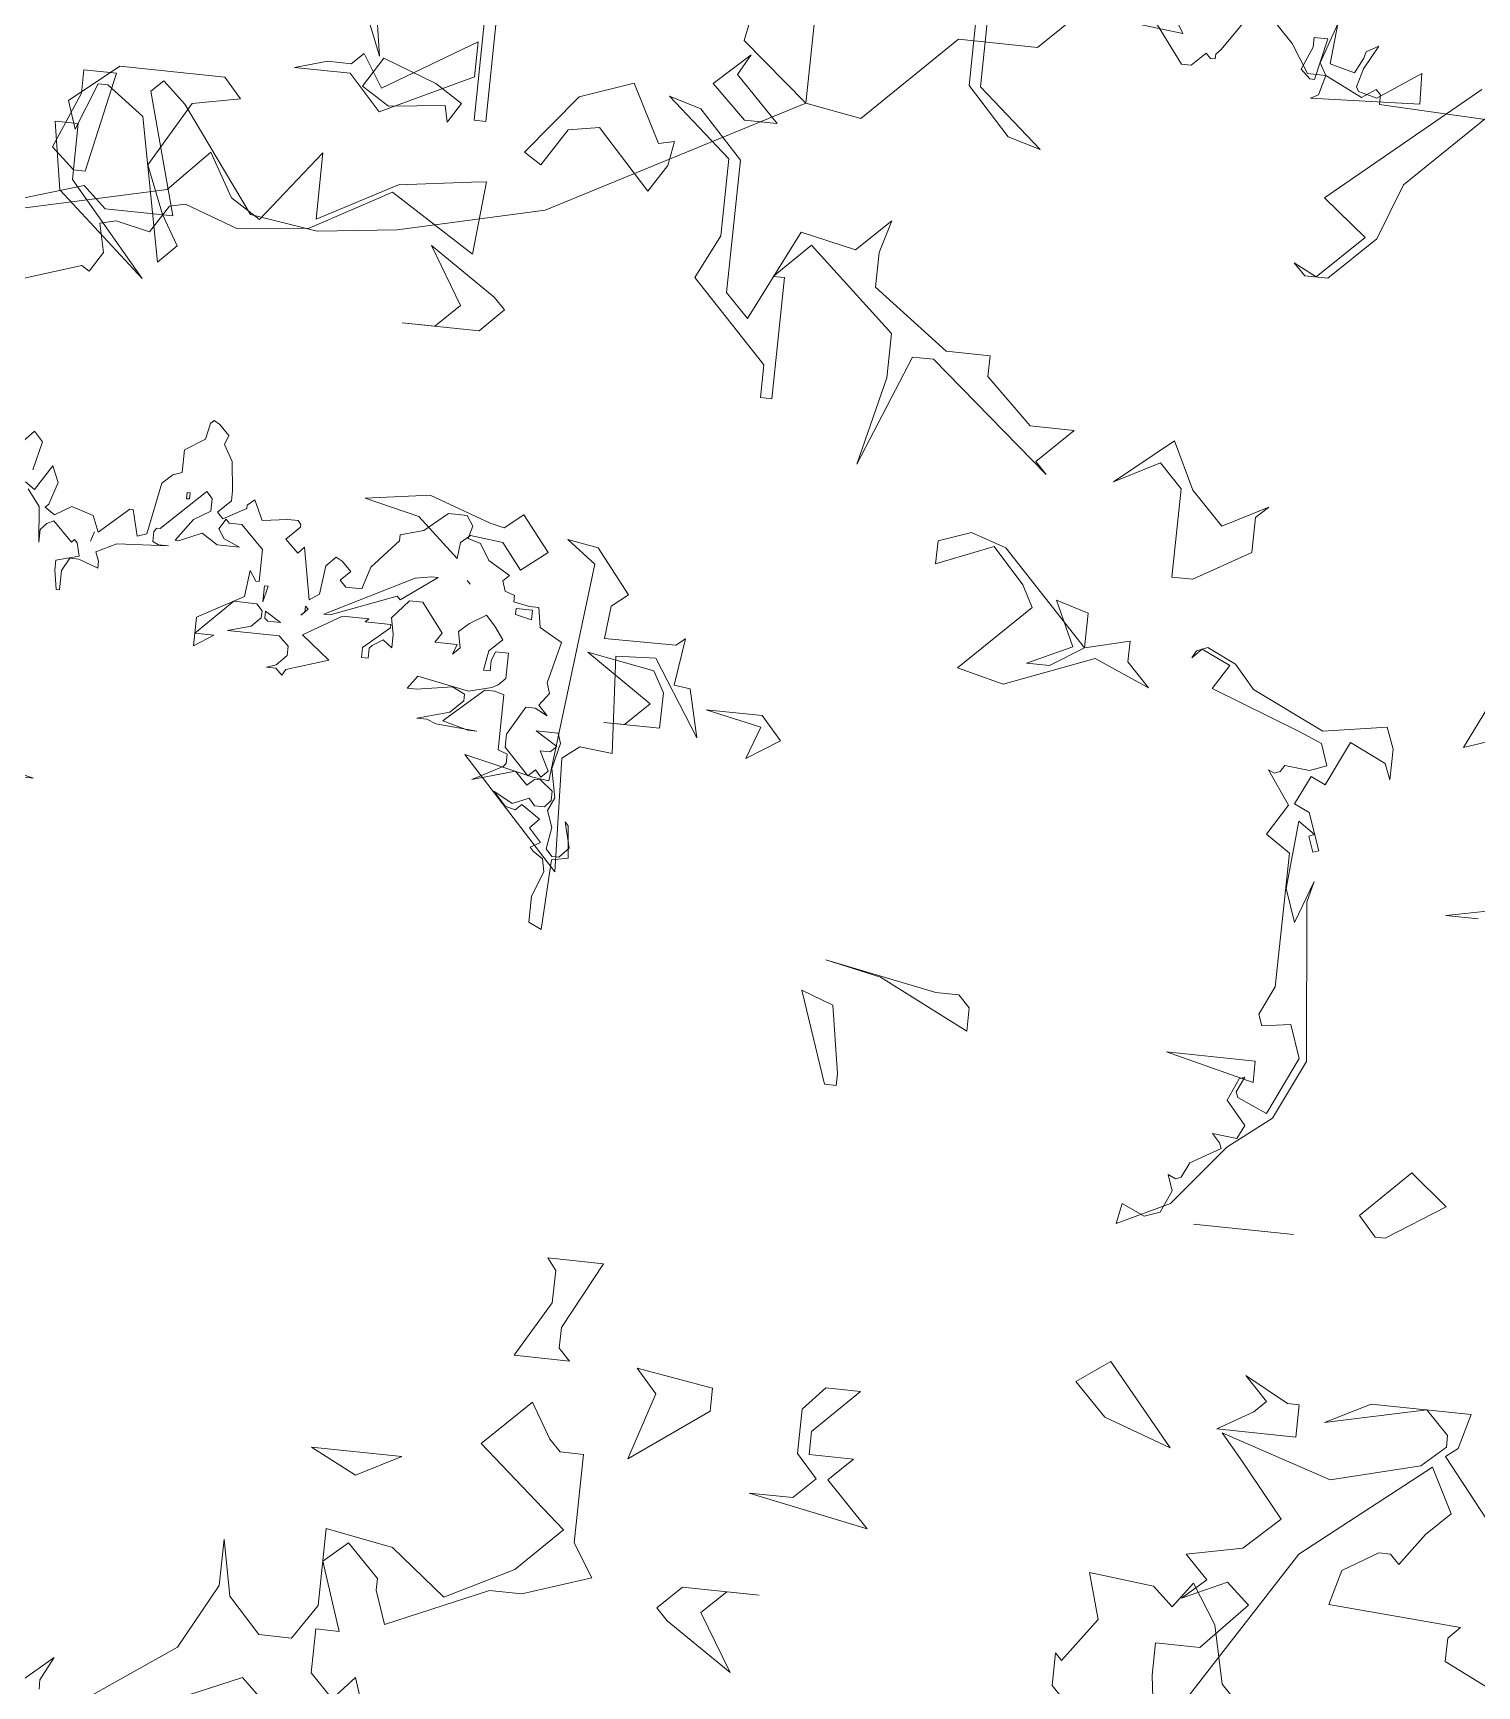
# Model space of a CAD drawing. Header units: metres. Extents: x 329311 to 330425, y 7396637 to 7397287.
# Drawn here: x 329866.143 to 329866.87, y 7397038.136 to 7397038.967 of the extents above; entities that cross this region are included whole.
import ezdxf

# ---------------------------------------------------------------- set-up
doc = ezdxf.new("R2010")
doc.units = ezdxf.units.M
doc.linetypes.add('CACHE2', pattern=[4.7625, 3.175, -1.5875])
doc.layers.get('0').update_dxf_attribs({"lineweight": 18})
doc.layers.add('ARBRE', color=251, linetype='Continuous', lineweight=13)
doc.layers.add('AXES+POTEAUX', color=6, linetype='CACHE2', lineweight=13)
doc.layers.add('VEGETAIS', color=3, linetype='Continuous')

# ---------------------------------------------------------------- blocks, each defined once
blk = doc.blocks.new('WMF26', base_point=(0, 0.0008))
at = {"color": 85}
for points in [[(7.3226, -0.1836), (7.3588, -0.2206), (7.4617, -0.1474), (7.7449, -0.2857), (7.8833, -0.2857), (8.0216, -0.4965), (8.1591, -0.6356)], [(8.4069, -0.6051), (8.5452, -0.3952), (8.5814, -0.3581), (8.5814, -0.3219), (8.6177, -0.3219), (8.6539, -0.3581), (8.756, -0.2569), (8.8292, -0.2569), (9.0688, -0.5689)], [(10.3277, -11.6096), (10.2264, -11.7108), (9.9786, -11.7108), (9.7028, -11.9875), (9.5274, -11.9578), (8.756, -12.3728), (8.3048, -12.4823), (8.0578, -12.5119), (7.8462, -12.4823), (7.6066, -12.162), (7.5342, -12.097), (7.4979, -12.1332), (7.6066, -12.5119), (7.395, -12.5119), (7.3226, -12.4461), (6.6606, -12.6568), (6.2095, -12.6857), (5.4018, -12.5119), (5.3005, -12.5119), (5.3005, -12.2345), (4.8123, -12.1983)], [(6.5223, -0.0815), (7.3226, -0.1111), (7.3226, -0.1836), (7.3226, -0.1836)]]:
    blk.add_lwpolyline(points, dxfattribs=at)
at = {"color": 63}
for points in [[(7.7449, -0.2857), (7.796, -0.3738), (7.6955, -0.6776), (7.7211, -0.3754), (7.5325, -0.326), (7.4749, -0.4438), (7.4617, -0.4932), (7.3736, -0.5442), (7.4699, -0.3623), (7.5062, -0.2231), (7.4881, -0.1918), (7.3481, -0.1548), (7.0303, -0.3746), (7.0221, -0.1433), (7.8404, -0.1029), (7.7836, -0.1358), (7.7449, -0.2857), (7.7449, -0.2857)], [(9.068, -3.2595), (9.068, -2.8446)], [(9.1042, -3.0191), (9.1042, -3.2595), (9.3084, -3.4341), (9.2055, -3.4052), (9.068, -3.2595), (9.068, -3.2595)], [(6.6754, -3.15), (6.5659, -3.0759), (6.5001, -3.0109), (6.6392, -3.1121), (6.7117, -3.1121), (6.7767, -3.0471), (6.6392, -2.9022), (6.6392, -2.6618), (6.7117, -2.7276), (6.8862, -2.6618), (6.6754, -2.8726), (6.85, -3.0471), (7.1991, -2.9746), (7.3374, -2.9746), (7.2641, -3.0759), (7.1991, -3.15), (7.2353, -3.36), (7.0904, -3.0109), (6.6754, -3.15), (6.6754, -3.15)], [(6.2531, -3.7461), (6.3255, -3.5715), (6.3255, -3.4983), (6.4276, -3.4983), (6.3618, -3.8111), (6.3255, -3.8111), (6.2531, -3.7461), (6.2531, -3.7461)], [(6.3255, -3.8408), (6.5734, -4.1248), (6.2893, -3.877), (6.2531, -3.6662), (6.3255, -3.6662), (6.3255, -3.8408), (6.3255, -3.8408)], [(7.4938, -4.1767), (7.5663, -4.1042), (7.4576, -3.9289), (7.6684, -4.068), (7.7046, -4.1042), (7.6321, -4.1767), (7.3917, -4.1767), (7.4938, -4.1767), (7.4938, -4.1767)], [(11.263, -8.0792), (11.0522, -7.9779), (11.0522, -7.9055), (11.0884, -7.8684), (10.6735, -7.8396), (10.7031, -7.7301), (10.8118, -7.6643), (10.848, -7.6643), (10.8768, -7.6939), (10.9501, -7.5918), (11.0226, -7.5193), (10.9501, -7.381), (10.564, -7.6939), (10.2157, -8.2546)], [(10.1787, -8.327), (10.1498, -8.1154), (10.1498, -8.0142), (10.2882, -8.0142), (10.4257, -7.8684), (10.3532, -7.8034), (10.2157, -7.8684), (10.2882, -7.8034), (10.2157, -7.7301), (10.3894, -7.6939), (10.4989, -7.5918), (10.3532, -7.4181), (10.2882, -7.344), (10.6372, -7.4543), (10.9131, -7.381), (10.9863, -7.3152), (10.9863, -7.2789), (10.9131, -7.2065), (10.601, -7.2789), (10.7393, -7.2065), (11.0522, -7.2065), (11.0226, -7.3152), (10.9863, -7.344), (11.4737, -7.9417)], [(10.9131, -5.671), (10.8118, -5.671), (10.9863, -5.634)], [(10.9131, -5.1103), (10.8118, -5.1465), (10.8768, -5.0091)], [(6.2078, -4.7217), (6.2893, -4.632), (6.3181, -4.6616), (6.2975, -4.7514)], [(6.2786, -4.7909), (6.3082, -4.8123), (6.3576, -4.7324), (6.3791, -4.7826), (6.3576, -4.8526), (6.3478, -4.8633), (6.3791, -4.8839), (6.4293, -4.8526), (6.4984, -4.8732), (6.519, -4.9234), (6.6096, -4.8419), (6.6203, -4.8419), (6.6409, -4.9234), (6.6705, -4.9127), (6.7001, -4.7514), (6.7314, -4.7217), (6.7602, -4.7118), (6.7602, -4.6402), (6.8212, -4.6007), (6.8319, -4.5505), (6.8418, -4.5398), (6.8607, -4.5505), (6.892, -4.5818), (6.8821, -4.6114), (6.9109, -4.6616), (6.9216, -4.7514), (6.9216, -4.7826), (6.8821, -4.8222), (6.901, -4.8419), (6.9718, -4.8016), (6.9718, -4.7909), (6.9932, -4.7719), (7.0229, -4.8337), (7.1019, -4.8222), (7.134, -4.8222), (7.1439, -4.8337), (7.1439, -4.8419), (7.1019, -4.8839), (7.1439, -4.9234), (7.1629, -4.9028), (7.1941, -5.0634), (7.2238, -5.0428), (7.2345, -4.9531), (7.2633, -4.9234), (7.2839, -4.9341), (7.3135, -4.9629), (7.2839, -4.9926), (7.3028, -5.0132), (7.353, -5.0132), (7.3744, -4.9424), (7.4543, -4.8526), (7.4543, -4.8337), (7.5259, -4.8123), (7.5967, -4.7514), (7.6552, -4.7514), (7.6766, -4.7826), (7.6659, -4.8222), (7.7054, -4.8337), (7.7367, -4.8839), (7.8059, -4.9234), (7.7869, -4.9424), (7.7976, -4.9737), (7.8273, -4.9844), (7.8273, -5.0033), (7.8775, -5.0132), (7.9071, -5.0132), (7.9178, -5.0741), (7.9886, -5.1136), (7.9574, -5.2437), (7.9681, -5.2758), (7.9384, -5.3153), (7.9681, -5.345), (7.9277, -5.326), (7.8989, -5.326), (7.8478, -5.4158), (7.8478, -5.4561), (7.9277, -5.5376), (7.9491, -5.5162), (7.9681, -5.5376), (7.9886, -5.5162), (7.9574, -5.4561), (7.9886, -5.4561), (8.0076, -5.4372), (7.9384, -5.3952), (8.0076, -5.3952), (8.0183, -5.4265), (7.9993, -5.5063), (8.0183, -5.5961), (7.9993, -5.6381), (8.0183, -5.6891), (8.0076, -5.7575), (8.0282, -5.7789), (8.0496, -5.7789), (8.0784, -5.7476), (8.0578, -5.6669), (8.0685, -5.6784), (8.0784, -5.7789), (8.0282, -5.7896), (8.0183, -6.0086), (7.9779, -5.9896), (7.9779, -5.9081), (8.0076, -5.8291), (7.9993, -5.7896), (7.9681, -5.7682), (7.9574, -5.7575), (7.9886, -5.7393), (7.9491, -5.6973), (7.9779, -5.6669), (7.9178, -5.6274), (7.8989, -5.6463), (7.8668, -5.6381), (7.8273, -5.5961), (7.8882, -5.6274), (7.9384, -5.606), (7.9574, -5.6274), (7.9886, -5.6274), (8.0076, -5.606), (8.0076, -5.5771), (7.9681, -5.5459), (7.9491, -5.5459), (7.9277, -5.5664), (7.8882, -5.5269), (7.7556, -5.5664), (7.8478, -5.5162), (7.8561, -5.5063), (7.8561, -5.4767), (7.8273, -5.466), (7.8273, -5.2947), (7.7976, -5.2865), (7.7663, -5.2865), (7.6552, -5.387), (7.647, -5.3952), (7.7268, -5.4158), (7.7556, -5.4158), (7.6264, -5.4059), (7.5967, -5.3952), (7.5655, -5.3952), (7.6659, -5.3656), (7.7054, -5.326), (7.7054, -5.3054), (7.6659, -5.2865), (7.5547, -5.3054), (7.5259, -5.3054), (7.5547, -5.2651), (7.7161, -5.2947), (7.7869, -5.2758), (7.8059, -5.2651), (7.8273, -5.2437), (7.8273, -5.1638), (7.7869, -5.1638), (7.777, -5.1935), (7.777, -5.2248), (7.7556, -5.2248), (7.7663, -5.1638), (7.8059, -5.1243), (7.777, -5.0848), (7.7474, -5.0535), (7.6972, -5.0848), (7.6659, -5.1136), (7.6766, -5.1638), (7.6552, -5.1852), (7.6659, -5.154), (7.5967, -5.154), (7.6157, -5.1243), (7.5465, -5.0346), (7.5045, -5.0346), (7.4543, -5.093), (7.465, -5.1433), (7.465, -5.1852), (7.4354, -5.1638), (7.4033, -5.1852), (7.395, -5.1935), (7.395, -5.2248), (7.3744, -5.2248), (7.3744, -5.1935), (7.4543, -5.1243), (7.4543, -5.1136), (7.3744, -5.1136), (7.3843, -5.1037), (7.3028, -5.1037), (7.1843, -5.1745), (7.274, -5.2437), (7.1439, -5.2865), (7.134, -5.3054), (7.1126, -5.2865), (7.0838, -5.2865), (7.1126, -5.2758), (7.1439, -5.2437), (7.1439, -5.2141), (7.1126, -5.1852), (6.9513, -5.1852), (7.0229, -5.1638), (7.0517, -5.135), (7.0517, -5.1136), (7.0336, -5.093), (6.9611, -5.093), (6.8508, -5.2042), (6.9109, -5.2042), (6.8508, -5.2437), (6.8508, -5.154), (6.9932, -5.0741), (7.0015, -4.9926), (7.0229, -5.0239), (7.0336, -5.0239), (7.0336, -4.9234), (6.9611, -4.8526), (6.9216, -4.8526), (6.9109, -4.8419), (6.892, -4.8732), (6.9109, -4.9028), (6.9611, -4.9234), (6.892, -4.9234), (6.8418, -4.8921), (6.771, -4.9234), (6.7602, -4.9234), (6.8105, -4.8526), (6.8607, -4.8222), (6.8607, -4.7826), (6.8418, -4.7621), (6.71, -4.8921), (6.7001, -4.8921), (6.6911, -4.9028), (6.6911, -4.9341), (6.71, -4.9424), (6.7413, -4.9424), (6.5808, -4.9531), (6.519, -4.9844), (6.5297, -5.0132), (6.5297, -5.0346), (6.4688, -5.0132), (6.44, -5.0132), (6.4186, -5.0535), (6.4186, -5.1136), (6.4079, -5.1136), (6.398, -5.0535), (6.398, -5.0239), (6.4688, -5.0033), (6.4581, -4.9629), (6.4482, -4.9531), (6.44, -4.9629), (6.3791, -4.9028), (6.3576, -4.9127), (6.3395, -4.9341), (6.3395, -4.9737), (6.3288, -4.8633), (6.2893, -4.8123)], [(6.7915, -4.7909), (6.7817, -4.7909), (6.7817, -4.7719), (6.7915, -4.7719), (6.7915, -4.7909), (6.7915, -4.7909)], [(6.4984, -4.9531), (6.5083, -4.9234), (6.4984, -4.9531), (6.4984, -4.9531)], [(7.5152, -4.9629), (7.5655, -4.9531), (7.586, -4.9531), (7.4757, -5.0346), (7.465, -5.0239), (7.2633, -5.1037), (7.2444, -5.1037), (7.5152, -4.9629), (7.5152, -4.9629)], [(7.6865, -4.9629), (7.6766, -4.9531), (7.6865, -4.9629), (7.6865, -4.9629)], [(7.0624, -5.0346), (7.0517, -5.0848), (7.0517, -5.0346), (7.0624, -5.0346), (7.0624, -5.0346)], [(7.8371, -5.0239), (7.8882, -5.0239), (7.8882, -5.0535), (7.8371, -5.0428), (7.8371, -5.0239), (7.8371, -5.0239)], [(7.1843, -5.0848), (7.1941, -5.093), (7.1736, -5.1136), (7.1843, -5.1037), (7.1843, -5.0848), (7.1843, -5.0848)], [(7.0624, -5.135), (7.0624, -5.1136), (7.1126, -5.1433), (7.0731, -5.1433), (7.0624, -5.135), (7.0624, -5.135)], [(6.1601, -5.6315), (6.2613, -5.5664), (6.2251, -5.6677), (6.3996, -5.7048), (6.2251, -5.7048), (6.1601, -5.6315), (6.1601, -5.6315)]]:
    blk.add_lwpolyline(points, dxfattribs=at)
at = {"color": 106}
for points in [[(7.9343, -0.3112), (7.861, -0.4858), (7.861, -0.5582), (7.7589, -0.5582), (7.8248, -0.2462), (7.861, -0.2462), (7.9343, -0.3112), (7.9343, -0.3112)], [(10.7937, -3.0759), (10.4438, -3.4258), (10.3787, -3.6012), (10.2404, -3.7387), (10.168, -3.7387), (10.1317, -3.7025), (10.2042, -3.7387), (10.3425, -3.6012), (10.2042, -3.4909), (10.6554, -3.1055)], [(8.9091, -0.5944), (8.8441, -0.4858), (9.1923, -0.522)], [(7.5482, -3.215), (7.5852, -3.215), (7.5852, -3.5271), (7.5482, -3.5271), (7.5482, -3.215), (7.5482, -3.215)], [(8.3855, -3.5641), (8.3855, -3.9783), (8.4579, -4.0515), (8.5962, -3.7675), (8.77, -3.8045), (8.8729, -3.7025), (8.8441, -3.8045), (8.8441, -3.9132), (9.0836, -4.0886), (9.2211, -4.0886), (9.2211, -4.1536), (9.3677, -4.2919), (9.5052, -4.2919), (9.3965, -4.4006), (9.4327, -4.4377), (9.0474, -4.1174), (8.9816, -4.1174), (8.8441, -4.4665), (8.9091, -4.1899), (8.9091, -4.0515), (8.6325, -3.8045), (8.5238, -3.9132), (8.56, -3.9132), (8.56, -4.2919), (8.5238, -4.2919), (8.5238, -4.1899), (8.2826, -3.942), (8.3492, -3.8045), (8.3492, -3.5641), (8.1451, -3.3896), (8.2463, -3.4184), (8.3855, -3.5641), (8.3855, -3.5641)], [(9.9926, -4.5398), (10.1317, -4.4665), (10.0947, -4.5027), (10.0947, -4.6122), (9.9201, -4.7135), (9.8551, -4.7135), (9.8551, -4.4377), (9.7826, -4.3644), (9.6435, -4.4377), (9.8189, -4.2919), (9.8913, -4.4377), (9.9926, -4.5398), (9.9926, -4.5398)], [(9.6073, -4.9613), (9.7464, -4.9251), (9.7464, -4.9901), (9.8189, -5.0634), (9.6435, -4.9901), (9.3677, -5.0996), (9.2211, -5.0634), (9.4327, -4.8526), (9.3965, -4.7859), (9.2952, -4.6773), (9.1199, -4.7497), (9.1199, -4.6773), (9.2211, -4.641), (9.3315, -4.6773), (9.6073, -4.9613), (9.6073, -4.9613)], [(7.7285, -4.7678), (7.7738, -4.7777), (7.8306, -4.7316), (7.9178, -4.8403), (7.838, -4.9037), (7.7746, -4.8238), (7.6725, -4.8131), (7.6437, -4.837), (7.6387, -4.888), (7.5062, -4.7703), (7.3341, -4.7316), (7.5342, -4.7011), (7.7285, -4.7678), (7.7285, -4.7678)], [(8.1805, -4.9448), (8.1302, -4.986), (8.1195, -5.0881), (8.3427, -5.0856), (8.3707, -5.0626), (8.3501, -5.2099), (8.4011, -5.2157), (8.4373, -5.3647), (8.285, -5.1317), (8.1607, -5.1391), (8.1805, -5.4413), (8.0784, -5.4306), (8.0273, -5.4718), (8.0422, -5.825), (7.7252, -5.4915), (7.9434, -5.5401), (7.9944, -5.5459), (8.066, -4.8609), (7.9746, -4.7933), (8.071, -4.809), (8.1805, -4.9448), (8.1805, -4.9448)], [(9.6073, -4.9613), (9.5052, -5.0272), (9.4327, -5.0272), (9.5711, -4.9613), (9.5052, -4.823), (9.6073, -4.8526), (9.6073, -4.9613), (9.6073, -4.9613)], [(10.2099, -6.4589), (10.3417, -6.3544), (10.4281, -6.1683), (10.3779, -5.6751), (10.3935, -5.6093), (10.3466, -5.7418), (10.3096, -5.6397), (10.3269, -5.4273), (10.3795, -5.4635), (10.3623, -5.4701), (10.3804, -5.5187), (10.3977, -5.5121), (10.3557, -5.3968), (10.3079, -5.3754), (10.3499, -5.2849), (10.3968, -5.3063), (10.4611, -5.1671), (10.5755, -5.2206), (10.5944, -5.27), (10.5953, -5.1737), (10.5697, -5.1079), (10.3721, -5.1408), (10.1433, -5.0346), (10.0799, -4.9621), (9.9893, -4.9201), (9.9547, -4.9333), (9.9432, -4.9572), (9.972, -4.9267), (10.0626, -4.9687), (10.0156, -5.0453), (10.3005, -5.1507), (10.3713, -5.1803), (10.3952, -5.247), (10.3433, -5.2668), (10.2651, -5.2602), (10.2528, -5.2799), (10.2355, -5.2865), (10.2165, -5.2783), (10.2898, -5.3812), (10.2305, -5.4783), (10.3087, -5.5294), (10.3071, -5.9468), (10.2651, -6.0374), (10.2783, -6.072), (10.368, -6.0588), (10.4051, -6.1609), (10.3219, -6.342), (10.2272, -6.3017), (10.2206, -6.2844), (10.2429, -6.2366), (10.2256, -6.2432), (10.1959, -6.3132), (10.2585, -6.3856), (10.2379, -6.4285), (10.1605, -6.421), (10.1861, -6.4474), (10.1927, -6.4647), (10.1004, -6.519), (10.0782, -6.5668), (10.0609, -6.5734), (10.037, -6.5627), (10.0543, -6.6112), (10.0247, -6.6812), (9.9761, -6.6993), (9.9045, -6.6664), (9.8921, -6.7306), (10.0535, -6.6516), (10.2099, -6.4589), (10.2099, -6.4589)], [(8.3196, -5.2371), (8.3196, -5.3474), (8.1451, -5.3474), (8.2101, -5.3474), (8.2826, -5.275), (8.0726, -5.1358), (8.2826, -5.1721), (8.3196, -5.2371), (8.3196, -5.2371)], [(8.6975, -5.3474), (8.5962, -5.4125), (8.6325, -5.3112), (8.4579, -5.275), (8.6325, -5.275), (8.6975, -5.3474), (8.6975, -5.3474)], [(9.3315, -6.0744), (9.3677, -6.1115), (9.3677, -6.1839), (9.0836, -6.0456), (8.9091, -6.0094), (9.259, -6.0744), (9.3315, -6.0744), (9.3315, -6.0744)], [(8.9816, -6.3585), (8.9816, -6.3947), (8.9453, -6.3947), (8.8441, -6.1115), (8.9453, -6.1477), (8.9816, -6.3585), (8.9816, -6.3585)], [(10.27, -6.2498), (9.9926, -6.1839), (10.27, -6.1839), (10.27, -6.2498), (10.27, -6.2498)], [(10.7286, -6.6886), (10.6973, -6.6886), (10.6422, -6.6269), (10.7904, -6.4779), (10.9073, -6.5717), (10.7286, -6.6886), (10.7286, -6.6886)], [(10.1317, -6.7076), (10.4438, -6.7076), (10.1317, -6.7076), (10.1317, -6.7076)], [(8.2101, -7.232), (8.2101, -7.2971), (8.2463, -7.3333), (8.0726, -7.3333), (8.1739, -7.1587), (8.1739, -7.0575), (8.1451, -7.0212), (8.3196, -7.0212), (8.2101, -7.232), (8.2101, -7.232)], [(9.9201, -7.3333), (9.8189, -7.232), (9.9201, -7.1587), (10.1317, -7.4066), (9.9201, -7.3333), (9.9201, -7.3333)], [(10.517, -7.232), (10.517, -7.3333), (10.27, -7.3333), (10.3787, -7.2682), (10.4149, -7.232), (10.3425, -7.1587), (10.4808, -7.232), (10.517, -7.232), (10.517, -7.232)], [(8.6975, -7.4428), (8.4579, -7.6173), (8.5238, -7.4066), (8.4579, -7.3333), (8.6975, -7.3703), (8.6975, -7.4428), (8.6975, -7.4428)], [(9.0178, -7.4724), (9.0178, -7.5449), (9.1561, -7.5449), (9.0836, -7.6173), (9.2211, -7.7556), (8.8441, -7.6832), (8.9816, -7.6832), (9.0474, -7.6173), (8.9816, -7.5449), (8.9816, -7.4066), (9.0474, -7.3333), (9.1561, -7.3333), (9.0178, -7.4724), (9.0178, -7.4724)], [(8.2463, -7.6173), (8.3196, -7.6173), (8.3196, -7.894), (8.3855, -7.996), (8.1739, -8.0685), (8.0726, -8.0685), (7.7589, -8.2076), (7.7227, -8.1047), (7.7227, -8.0685), (7.6214, -7.9672), (7.5482, -8.0323), (7.6214, -8.2439), (7.5482, -8.2439), (7.5482, -8.3814), (7.6214, -8.4546), (7.6865, -8.3814), (7.7589, -8.5921)], [(7.4469, -8.5197), (7.3374, -8.4176), (6.7117, -8.695)], [(6.4639, -8.6654), (6.7479, -8.4176), (6.7117, -8.4909), (6.7117, -8.5197)], [(6.7767, -8.5921), (7.1266, -8.3451), (7.2353, -8.141), (7.2353, -7.996), (7.2715, -8.1706), (7.3736, -8.2801), (7.4757, -8.2801), (7.5482, -8.1706), (7.5482, -7.9302), (7.7589, -7.9672), (7.9343, -8.1047), (8.1451, -7.996), (8.2826, -7.8577), (7.9993, -7.6173), (8.1451, -7.4724), (8.2101, -7.5811), (8.2463, -7.6173), (8.2463, -7.6173)], [(7.6214, -7.7556), (7.4757, -7.6832), (7.7589, -7.6832), (7.6214, -7.7556), (7.6214, -7.7556)], [(10.1894, -7.8981), (10.2478, -7.8182), (10.3277, -7.9401), (10.3697, -8.1204), (10.4495, -8.2011)], [(9.9654, -8.3023), (9.8444, -8.1796), (9.8444, -8.0784), (9.865, -8.0998), (9.9654, -7.9615), (9.9234, -7.8182), (10.1251, -7.8396), (10.1894, -7.8981), (10.1894, -7.8981)], [(8.8078, -7.996), (8.7337, -8.0685), (8.8441, -8.2439), (8.6325, -8.1047), (8.5962, -8.0685), (8.6687, -7.996), (8.9091, -7.996), (8.8078, -7.996), (8.8078, -7.996)], [(7.0995, -12.5457), (7.5803, -12.4321), (7.7029, -12.302), (7.782, -12.437), (7.875, -12.4946), (8.0496, -12.2682), (8.0504, -12.4749), (8.2941, -12.3423), (8.5189, -12.3102), (8.5658, -12.3045), (8.5452, -12.5325), (8.2784, -12.367), (8.0314, -12.5053), (7.81, -12.5309), (7.642, -12.4708), (7.5926, -12.4823), (7.5391, -12.5687), (7.4329, -12.5457), (7.3827, -12.558), (7.4033, -12.6478), (7.3654, -12.7095), (7.3407, -12.6947), (7.1258, -12.7663)], [(9.3817, -11.4342), (9.5274, -11.4342), (9.5274, -11.9578), (9.3166, -11.7841), (9.3817, -11.4342), (9.3817, -11.4342)], [(9.4451, -12.0303), (9.343, -12.0303), (9.2343, -11.9274), (9.343, -11.8261), (9.3068, -11.8912), (9.4451, -12.0303), (9.4451, -12.0303)], [(8.2101, -12.1225), (8.1088, -12.013), (7.9343, -12.013), (8.0356, -11.9834), (8.1088, -11.9834), (8.1451, -11.9471), (8.2101, -12.0492), (8.4942, -11.8747), (8.4942, -11.9834), (8.2101, -12.1225), (8.2101, -12.1225)], [(8.2076, -11.9554), (8.3764, -12.0171), (8.4629, -12.0706), (8.4242, -12.1324), (8.4126, -12.0822), (8.2373, -12.1027), (8.1508, -12.0492), (8.2076, -11.9554), (8.2076, -11.9554)], [(8.8243, -12.0114), (8.9898, -11.9513), (9.0845, -12.1299), (9.1339, -12.1184), (9.1207, -12.195), (9.0672, -12.2814), (8.8976, -12.1003), (8.8013, -12.1176), (8.728, -12.2345), (8.6728, -12.2007), (8.8243, -12.0114), (8.8243, -12.0114)], [(7.7779, -12.1274), (7.6297, -12.1579), (7.5119, -12.3621), (7.5737, -12.5111), (7.6297, -12.6033), (7.5737, -12.6593), (7.4815, -12.2139), (7.3629, -12.1274), (7.3325, -12.1274), (7.2765, -12.2756), (7.246, -12.1892), (7.3942, -12.0657), (7.7219, -12.0657), (7.7779, -12.1274), (7.7779, -12.1274)]]:
    blk.add_lwpolyline(points, dxfattribs=at)
blk = doc.blocks.new('T2_02')
at = {"xscale": 0.3499999999999943, "yscale": 0.3499999999999943, "zscale": 0.3499999999999943}
blk.add_blockref('WMF26', (-2.2399, 1.997), dxfattribs=at)

msp = doc.modelspace()

# ---------------------------------------------------------------- hatches: boundary and pattern name
at = {"layer": 'AXES+POTEAUX'}
h = msp.add_hatch(dxfattribs=at)
h.set_pattern_fill('ANGLE', color=253, scale=0.025)
h.set_pattern_definition([(341.96263, (329827.33868, 7397103.38185), (0.0540704, 0.16604302), [0.127, -0.047625]), (71.96263, (329827.33868, 7397103.38185), (-0.16604302, 0.0540704), [0.127, -0.047625])])
edge = h.paths.add_edge_path()
edge.add_line((329826.73853, 7397041.20791), (329842.24259, 7397036.17788))
edge.add_line((329846.84419, 7397037.62513), (329826.88257, 7397044.09275))
edge.add_line((329826.73853, 7397041.20791), (329826.88257, 7397044.09275))
edge.add_line((329844.8123, 7397035.29696), (329860.30465, 7397030.22222))
edge.add_line((329859.60598, 7397032.06738), (329846.41528, 7397036.30802))
edge.add_line((329845.08804, 7397036.16856), (329844.8123, 7397035.29696))
edge.add_line((329842.50274, 7397037.00022), (329845.08804, 7397036.16856))
edge.add_line((329846.41528, 7397036.30802), (329846.84419, 7397037.62513))
edge.add_line((329862.8868, 7397029.38061), (329868.67072, 7397027.4942))
edge.add_line((329868.67072, 7397027.4942), (329868.13927, 7397025.86219))
edge.add_line((329868.13927, 7397025.86219), (329869.83706, 7397025.30932))
edge.add_line((329869.83706, 7397025.30932), (329870.29762, 7397026.72362))
edge.add_line((329870.42957, 7397026.68065), (329870.99659, 7397028.50122))
edge.add_line((329870.99659, 7397028.50122), (329869.44739, 7397029.0057))
edge.add_line((329869.38913, 7397028.82679), (329864.87965, 7397030.29527))
edge.add_line((329864.87965, 7397030.29527), (329865.24303, 7397031.62977))
edge.add_line((329865.24303, 7397031.62977), (329860.01759, 7397033.33139))
edge.add_line((329860.01759, 7397033.33139), (329859.60598, 7397032.06738))
edge.add_line((329860.30465, 7397030.22222), (329860.59223, 7397031.13123))
edge.add_line((329860.59223, 7397031.13123), (329863.17753, 7397030.29957))
edge.add_line((329863.17753, 7397030.29957), (329862.8868, 7397029.38061))
edge.add_line((329842.24259, 7397036.17788), (329842.50274, 7397037.00022))
edge.add_line((329869.44739, 7397029.0057), (329869.38913, 7397028.82679))

# ---------------------------------------------------------------- linework, layer by layer
at = {"layer": 'VEGETAIS'}
for points in [[(329866.9504, 7397041.97155), (329870.28675, 7397038.89039), (329870.7121, 7397041.68569), (329865.84263, 7397044.00189), (329866.9504, 7397041.97155)], [(329852.89637, 7397041.26716), (329857.65811, 7397043.12498), (329861.07446, 7397040.44594), (329865.2215, 7397042.34646), (329867.82607, 7397036.32106), (329861.72569, 7397038.14456), (329852.89637, 7397041.26716)]]:
    msp.add_spline(points, degree=3, dxfattribs=at)

# ---------------------------------------------------------------- block references
at = {"layer": 'ARBRE'}
for p, xscale, yscale, zscale, rotation in [((329866.13431, 7397039.99025), 0.4621142716754235, 0.4621142716754235, 0.4621142716754235, 354.0121026411171), ((329866.92127, 7397039.29812), 0.1918409178794672, 0.1918409178794672, 0.1918409178794672, 174.0121026411205), ((329866.14354, 7397038.59219), 0.4621142716754235, 0.4621142716754235, 0.4621142716754235, 354.0121026411171)]:
    msp.add_blockref('T2_02', p, dxfattribs=dict(at, xscale=xscale, yscale=yscale, zscale=zscale, rotation=rotation))

doc.saveas('drawing.dxf')
